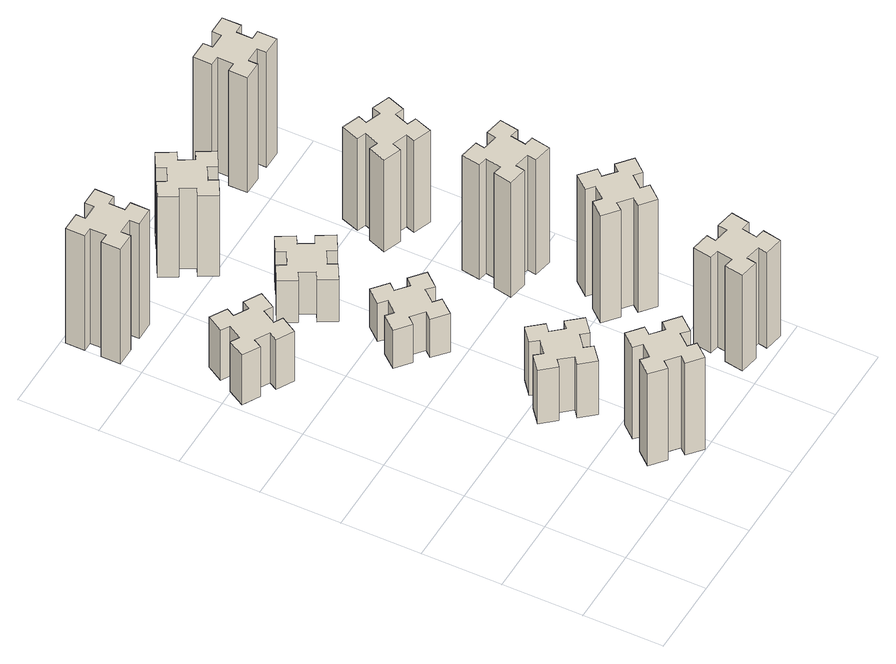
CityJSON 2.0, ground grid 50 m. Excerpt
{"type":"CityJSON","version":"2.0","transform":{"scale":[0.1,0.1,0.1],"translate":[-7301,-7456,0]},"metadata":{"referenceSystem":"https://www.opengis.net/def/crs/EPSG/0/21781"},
"CityObjects":{
"building1":{"type":"Building","attributes":{"class":"1000","function":"1000","usage":"1000","yearOfConstruction":2016,"roofType":"1000","measuredHeight":72,"storeysAboveGround":30,"storeysBelowGround":0},"geometry":[{"type":"Solid","lod":"1","boundaries":[[[[0,1,2,3,4,5,6,7,8,9,10,11,12,13,14,15,16,17,18,19]],[[17,16,20,21]],[[16,15,22,20]],[[15,14,23,22]],[[14,13,24,23]],[[13,12,25,24]],[[12,11,26,25]],[[11,10,27,26]],[[10,9,28,27]],[[9,8,29,28]],[[8,7,30,29]],[[7,6,31,30]],[[6,5,32,31]],[[5,4,33,32]],[[4,3,34,33]],[[3,2,35,34]],[[2,1,36,35]],[[1,0,37,36]],[[0,19,38,37]],[[19,18,39,38]],[[18,17,21,39]],[[24,25,26,27,28,29,30,31,32,33,34,35,36,37,38,39,21,20,22,23]]]]}]},
"building2":{"type":"Building","attributes":{"class":"1000","function":"1000","usage":"1000","yearOfConstruction":2016,"roofType":"1000","measuredHeight":39,"storeysAboveGround":30,"storeysBelowGround":0},"geometry":[{"type":"Solid","lod":"1","boundaries":[[[[40,41,42,43,44,45,46,47,48,49,50,51,52,53,54,55,56,57,58,59]],[[57,56,60,61]],[[56,55,62,60]],[[55,54,63,62]],[[54,53,64,63]],[[53,52,65,64]],[[52,51,66,65]],[[51,50,67,66]],[[50,49,68,67]],[[49,48,69,68]],[[48,47,70,69]],[[47,46,71,70]],[[46,45,72,71]],[[45,44,73,72]],[[44,43,74,73]],[[43,42,75,74]],[[42,41,76,75]],[[41,40,77,76]],[[40,59,78,77]],[[59,58,79,78]],[[58,57,61,79]],[[64,65,66,67,68,69,70,71,72,73,74,75,76,77,78,79,61,60,62,63]]]]}]},
"building3":{"type":"Building","attributes":{"class":"1000","function":"1000","usage":"1000","yearOfConstruction":2016,"roofType":"1000","measuredHeight":90,"storeysAboveGround":30,"storeysBelowGround":0},"geometry":[{"type":"Solid","lod":"1","boundaries":[[[[80,81,82,83,84,85,86,87,88,89,90,91,92,93,94,95,96,97,98,99]],[[97,96,100,101]],[[96,95,102,100]],[[95,94,103,102]],[[94,93,104,103]],[[93,92,105,104]],[[92,91,106,105]],[[91,90,107,106]],[[90,89,108,107]],[[89,88,109,108]],[[88,87,110,109]],[[87,86,111,110]],[[86,85,112,111]],[[85,84,113,112]],[[84,83,114,113]],[[83,82,115,114]],[[82,81,116,115]],[[81,80,117,116]],[[80,99,118,117]],[[99,98,119,118]],[[98,97,101,119]],[[104,105,106,107,108,109,110,111,112,113,114,115,116,117,118,119,101,100,102,103]]]]}]},
"building4":{"type":"Building","attributes":{"class":"1000","function":"1000","usage":"1000","yearOfConstruction":2016,"roofType":"1000","measuredHeight":42,"storeysAboveGround":30,"storeysBelowGround":0},"geometry":[{"type":"Solid","lod":"1","boundaries":[[[[120,121,122,123,124,125,126,127,128,129,130,131,132,133,134,135,136,137,138,139]],[[137,136,140,141]],[[136,135,142,140]],[[135,134,143,142]],[[134,133,144,143]],[[133,132,145,144]],[[132,131,146,145]],[[131,130,147,146]],[[130,129,148,147]],[[129,128,149,148]],[[128,127,150,149]],[[127,126,151,150]],[[126,125,152,151]],[[125,124,153,152]],[[124,123,154,153]],[[123,122,155,154]],[[122,121,156,155]],[[121,120,157,156]],[[120,139,158,157]],[[139,138,159,158]],[[138,137,141,159]],[[144,145,146,147,148,149,150,151,152,153,154,155,156,157,158,159,141,140,142,143]]]]}]},
"building5":{"type":"Building","attributes":{"class":"1000","function":"1000","usage":"1000","yearOfConstruction":2016,"roofType":"1000","measuredHeight":30,"storeysAboveGround":30,"storeysBelowGround":0},"geometry":[{"type":"Solid","lod":"1","boundaries":[[[[160,161,162,163,164,165,166,167,168,169,170,171,172,173,174,175,176,177,178,179]],[[177,176,180,181]],[[176,175,182,180]],[[175,174,183,182]],[[174,173,184,183]],[[173,172,185,184]],[[172,171,186,185]],[[171,170,187,186]],[[170,169,188,187]],[[169,168,189,188]],[[168,167,190,189]],[[167,166,191,190]],[[166,165,192,191]],[[165,164,193,192]],[[164,163,194,193]],[[163,162,195,194]],[[162,161,196,195]],[[161,160,197,196]],[[160,179,198,197]],[[179,178,199,198]],[[178,177,181,199]],[[184,185,186,187,188,189,190,191,192,193,194,195,196,197,198,199,181,180,182,183]]]]}]},
"building6":{"type":"Building","attributes":{"class":"1000","function":"1000","usage":"1000","yearOfConstruction":2016,"roofType":"1000","measuredHeight":33,"storeysAboveGround":30,"storeysBelowGround":0},"geometry":[{"type":"Solid","lod":"1","boundaries":[[[[200,201,202,203,204,205,206,207,208,209,210,211,212,213,214,215,216,217,218,219]],[[217,216,220,221]],[[216,215,222,220]],[[215,214,223,222]],[[214,213,224,223]],[[213,212,225,224]],[[212,211,226,225]],[[211,210,227,226]],[[210,209,228,227]],[[209,208,229,228]],[[208,207,230,229]],[[207,206,231,230]],[[206,205,232,231]],[[205,204,233,232]],[[204,203,234,233]],[[203,202,235,234]],[[202,201,236,235]],[[201,200,237,236]],[[200,219,238,237]],[[219,218,239,238]],[[218,217,221,239]],[[224,225,226,227,228,229,230,231,232,233,234,235,236,237,238,239,221,220,222,223]]]]}]},
"building7":{"type":"Building","attributes":{"class":"1000","function":"1000","usage":"1000","yearOfConstruction":2016,"roofType":"1000","measuredHeight":75,"storeysAboveGround":30,"storeysBelowGround":0},"geometry":[{"type":"Solid","lod":"1","boundaries":[[[[240,241,242,243,244,245,246,247,248,249,250,251,252,253,254,255,256,257,258,259]],[[257,256,260,261]],[[256,255,262,260]],[[255,254,263,262]],[[254,253,264,263]],[[253,252,265,264]],[[252,251,266,265]],[[251,250,267,266]],[[250,249,268,267]],[[249,248,269,268]],[[248,247,270,269]],[[247,246,271,270]],[[246,245,272,271]],[[245,244,273,272]],[[244,243,274,273]],[[243,242,275,274]],[[242,241,276,275]],[[241,240,277,276]],[[240,259,278,277]],[[259,258,279,278]],[[258,257,261,279]],[[264,265,266,267,268,269,270,271,272,273,274,275,276,277,278,279,261,260,262,263]]]]}]},
"building8":{"type":"Building","attributes":{"class":"1000","function":"1000","usage":"1000","yearOfConstruction":2016,"roofType":"1000","measuredHeight":63,"storeysAboveGround":30,"storeysBelowGround":0},"geometry":[{"type":"Solid","lod":"1","boundaries":[[[[280,281,282,283,284,285,286,287,288,289,290,291,292,293,294,295,296,297,298,299]],[[297,296,300,301]],[[296,295,302,300]],[[295,294,303,302]],[[294,293,304,303]],[[293,292,305,304]],[[292,291,306,305]],[[291,290,307,306]],[[290,289,308,307]],[[289,288,309,308]],[[288,287,310,309]],[[287,286,311,310]],[[286,285,312,311]],[[285,284,313,312]],[[284,283,314,313]],[[283,282,315,314]],[[282,281,316,315]],[[281,280,317,316]],[[280,299,318,317]],[[299,298,319,318]],[[298,297,301,319]],[[304,305,306,307,308,309,310,311,312,313,314,315,316,317,318,319,301,300,302,303]]]]}]},
"building9":{"type":"Building","attributes":{"class":"1000","function":"1000","usage":"1000","yearOfConstruction":2016,"roofType":"1000","measuredHeight":84,"storeysAboveGround":30,"storeysBelowGround":0},"geometry":[{"type":"Solid","lod":"1","boundaries":[[[[320,321,322,323,324,325,326,327,328,329,330,331,332,333,334,335,336,337,338,339]],[[337,336,340,341]],[[336,335,342,340]],[[335,334,343,342]],[[334,333,344,343]],[[333,332,345,344]],[[332,331,346,345]],[[331,330,347,346]],[[330,329,348,347]],[[329,328,349,348]],[[328,327,350,349]],[[327,326,351,350]],[[326,325,352,351]],[[325,324,353,352]],[[324,323,354,353]],[[323,322,355,354]],[[322,321,356,355]],[[321,320,357,356]],[[320,339,358,357]],[[339,338,359,358]],[[338,337,341,359]],[[344,345,346,347,348,349,350,351,352,353,354,355,356,357,358,359,341,340,342,343]]]]}]},
"building10":{"type":"Building","attributes":{"class":"1000","function":"1000","usage":"1000","yearOfConstruction":2016,"roofType":"1000","measuredHeight":90,"storeysAboveGround":30,"storeysBelowGround":0},"geometry":[{"type":"Solid","lod":"1","boundaries":[[[[360,361,362,363,364,365,366,367,368,369,370,371,372,373,374,375,376,377,378,379]],[[377,376,380,381]],[[376,375,382,380]],[[375,374,383,382]],[[374,373,384,383]],[[373,372,385,384]],[[372,371,386,385]],[[371,370,387,386]],[[370,369,388,387]],[[369,368,389,388]],[[368,367,390,389]],[[367,366,391,390]],[[366,365,392,391]],[[365,364,393,392]],[[364,363,394,393]],[[363,362,395,394]],[[362,361,396,395]],[[361,360,397,396]],[[360,379,398,397]],[[379,378,399,398]],[[378,377,381,399]],[[384,385,386,387,388,389,390,391,392,393,394,395,396,397,398,399,381,380,382,383]]]]}]},
"building11":{"type":"Building","attributes":{"class":"1000","function":"1000","usage":"1000","yearOfConstruction":2016,"roofType":"1000","measuredHeight":72,"storeysAboveGround":30,"storeysBelowGround":0},"geometry":[{"type":"Solid","lod":"1","boundaries":[[[[400,401,402,403,404,405,406,407,408,409,410,411,412,413,414,415,416,417,418,419]],[[417,416,420,421]],[[416,415,422,420]],[[415,414,423,422]],[[414,413,424,423]],[[413,412,425,424]],[[412,411,426,425]],[[411,410,427,426]],[[410,409,428,427]],[[409,408,429,428]],[[408,407,430,429]],[[407,406,431,430]],[[406,405,432,431]],[[405,404,433,432]],[[404,403,434,433]],[[403,402,435,434]],[[402,401,436,435]],[[401,400,437,436]],[[400,419,438,437]],[[419,418,439,438]],[[418,417,421,439]],[[424,425,426,427,428,429,430,431,432,433,434,435,436,437,438,439,421,420,422,423]]]]}]},
"building12":{"type":"Building","attributes":{"class":"1000","function":"1000","usage":"1000","yearOfConstruction":2016,"roofType":"1000","measuredHeight":90,"storeysAboveGround":30,"storeysBelowGround":0},"geometry":[{"type":"Solid","lod":"1","boundaries":[[[[440,441,442,443,444,445,446,447,448,449,450,451,452,453,454,455,456,457,458,459]],[[457,456,460,461]],[[456,455,462,460]],[[455,454,463,462]],[[454,453,464,463]],[[453,452,465,464]],[[452,451,466,465]],[[451,450,467,466]],[[450,449,468,467]],[[449,448,469,468]],[[448,447,470,469]],[[447,446,471,470]],[[446,445,472,471]],[[445,444,473,472]],[[444,443,474,473]],[[443,442,475,474]],[[442,441,476,475]],[[441,440,477,476]],[[440,459,478,477]],[[459,458,479,478]],[[458,457,461,479]],[[464,465,466,467,468,469,470,471,472,473,474,475,476,477,478,479,461,460,462,463]]]]}]}
},
"vertices":[
[806,193,0],[883,129,0],[844,83,0],[936,6,0],[1013,98,0],[967,136,0],[1032,213,0],[1078,174,0],[1155,266,0],[1063,343,0],[1024,297,0],[948,362,0],[986,408,0],[894,485,0],[817,393,0],[863,354,0],[799,278,0],[753,316,0],[676,224,0],[768,147,0],[799,278,720],[753,316,720],[863,354,720],[817,393,720],[894,485,720],[986,408,720],[948,362,720],[1024,297,720],[1063,343,720],[1155,266,720],[1078,174,720],[1032,213,720],[967,136,720],[1013,98,720],[936,6,720],[844,83,720],[883,129,720],[806,193,720],[768,147,720],[676,224,720],
[346,2367,0],[396,2454,0],[448,2424,0],[508,2528,0],[404,2588,0],[374,2536,0],[287,2586,0],[317,2638,0],[213,2698,0],[153,2594,0],[205,2564,0],[155,2477,0],[103,2507,0],[43,2403,0],[147,2343,0],[177,2395,0],[264,2345,0],[234,2293,0],[338,2233,0],[398,2337,0],[264,2345,390],[234,2293,390],[177,2395,390],[147,2343,390],[43,2403,390],[103,2507,390],[155,2477,390],[205,2564,390],[153,2594,390],[213,2698,390],[317,2638,390],[287,2586,390],[374,2536,390],[404,2588,390],[508,2528,390],[448,2424,390],[396,2454,390],[346,2367,390],[398,2337,390],[338,2233,390],
[285,3255,0],[285,3355,0],[345,3355,0],[345,3475,0],[225,3475,0],[225,3415,0],[125,3415,0],[125,3475,0],[5,3475,0],[5,3355,0],[65,3355,0],[65,3255,0],[5,3255,0],[5,3135,0],[125,3135,0],[125,3195,0],[225,3195,0],[225,3135,0],[345,3135,0],[345,3255,0],[225,3195,900],[225,3135,900],[125,3195,900],[125,3135,900],[5,3135,900],[5,3255,900],[65,3255,900],[65,3355,900],[5,3355,900],[5,3475,900],[125,3475,900],[125,3415,900],[225,3415,900],[225,3475,900],[345,3475,900],[345,3355,900],[285,3355,900],[285,3255,900],[345,3255,900],[345,3135,900],
[883,1002,0],[806,937,0],[768,983,0],[676,906,0],[753,814,0],[799,853,0],[863,776,0],[817,738,0],[894,646,0],[986,723,0],[948,769,0],[1024,833,0],[1063,787,0],[1155,864,0],[1078,956,0],[1032,918,0],[967,994,0],[1013,1033,0],[936,1125,0],[844,1048,0],[967,994,420],[1013,1033,420],[1032,918,420],[1078,956,420],[1155,864,420],[1063,787,420],[1024,833,420],[948,769,420],[986,723,420],[894,646,420],[817,738,420],[863,776,420],[799,853,420],[753,814,420],[676,906,420],[768,983,420],[806,937,420],[883,1002,420],[844,1048,420],[936,1125,420],
[1024,1877,0],[948,1942,0],[986,1988,0],[894,2065,0],[817,1973,0],[863,1934,0],[799,1858,0],[753,1896,0],[676,1804,0],[768,1727,0],[806,1773,0],[883,1709,0],[844,1663,0],[936,1586,0],[1013,1678,0],[967,1716,0],[1032,1793,0],[1078,1754,0],[1155,1846,0],[1063,1923,0],[1032,1793,300],[1078,1754,300],[967,1716,300],[1013,1678,300],[936,1586,300],[844,1663,300],[883,1709,300],[806,1773,300],[768,1727,300],[676,1804,300],[753,1896,300],[799,1858,300],[863,1934,300],[817,1973,300],[894,2065,300],[986,1988,300],[948,1942,300],[1024,1877,300],[1063,1923,300],[1155,1846,300],
[795,2454,0],[845,2367,0],[793,2337,0],[853,2233,0],[957,2293,0],[927,2345,0],[1014,2395,0],[1044,2343,0],[1148,2403,0],[1088,2507,0],[1036,2477,0],[986,2564,0],[1038,2594,0],[978,2698,0],[874,2638,0],[904,2586,0],[817,2536,0],[787,2588,0],[683,2528,0],[743,2424,0],[817,2536,330],[787,2588,330],[904,2586,330],[874,2638,330],[978,2698,330],[1038,2594,330],[986,2564,330],[1036,2477,330],[1088,2507,330],[1148,2403,330],[1044,2343,330],[1014,2395,330],[927,2345,330],[957,2293,330],[853,2233,330],[793,2337,330],[845,2367,330],[795,2454,330],[743,2424,330],[683,2528,330],
[1824,345,0],[1725,362,0],[1736,421,0],[1617,442,0],[1597,324,0],[1656,314,0],[1638,215,0],[1579,226,0],[1558,107,0],[1677,87,0],[1687,146,0],[1785,128,0],[1775,69,0],[1893,48,0],[1914,167,0],[1855,177,0],[1872,275,0],[1931,265,0],[1952,383,0],[1834,404,0],[1872,275,750],[1931,265,750],[1855,177,750],[1914,167,750],[1893,48,750],[1775,69,750],[1785,128,750],[1687,146,750],[1677,87,750],[1558,107,750],[1579,226,750],[1638,215,750],[1656,314,750],[1597,324,750],[1617,442,750],[1736,421,750],[1725,362,750],[1824,345,750],[1834,404,750],[1952,383,750],
[1036,3217,0],[986,3304,0],[1038,3334,0],[978,3438,0],[874,3378,0],[904,3326,0],[817,3276,0],[787,3328,0],[683,3268,0],[743,3164,0],[795,3194,0],[845,3107,0],[793,3077,0],[853,2973,0],[957,3033,0],[927,3085,0],[1014,3135,0],[1044,3083,0],[1148,3143,0],[1088,3247,0],[1014,3135,630],[1044,3083,630],[927,3085,630],[957,3033,630],[853,2973,630],[793,3077,630],[845,3107,630],[795,3194,630],[743,3164,630],[683,3268,630],[787,3328,630],[817,3276,630],[904,3326,630],[874,3378,630],[978,3438,630],[1038,3334,630],[986,3304,630],[1036,3217,630],[1088,3247,630],[1148,3143,630],
[1807,876,0],[1872,953,0],[1918,914,0],[1995,1006,0],[1903,1083,0],[1864,1037,0],[1788,1102,0],[1826,1148,0],[1734,1225,0],[1657,1133,0],[1703,1094,0],[1639,1018,0],[1593,1056,0],[1516,964,0],[1608,887,0],[1646,933,0],[1723,869,0],[1684,823,0],[1776,746,0],[1853,838,0],[1723,869,840],[1684,823,840],[1646,933,840],[1608,887,840],[1516,964,840],[1593,1056,840],[1639,1018,840],[1703,1094,840],[1657,1133,840],[1734,1225,840],[1826,1148,840],[1788,1102,840],[1864,1037,840],[1903,1083,840],[1995,1006,840],[1918,914,840],[1872,953,840],[1807,876,840],[1853,838,840],[1776,746,840],
[1587,1526,0],[1685,1508,0],[1675,1449,0],[1793,1428,0],[1814,1547,0],[1755,1557,0],[1772,1655,0],[1831,1645,0],[1852,1763,0],[1734,1784,0],[1724,1725,0],[1625,1742,0],[1636,1801,0],[1517,1822,0],[1497,1704,0],[1556,1694,0],[1538,1595,0],[1479,1606,0],[1458,1487,0],[1577,1467,0],[1538,1595,900],[1479,1606,900],[1556,1694,900],[1497,1704,900],[1517,1822,900],[1636,1801,900],[1625,1742,900],[1724,1725,900],[1734,1784,900],[1852,1763,900],[1831,1645,900],[1772,1655,900],[1755,1557,900],[1814,1547,900],[1793,1428,900],[1675,1449,900],[1685,1508,900],[1587,1526,900],[1577,1467,900],[1458,1487,900],
[1740,2452,0],[1646,2486,0],[1667,2542,0],[1554,2583,0],[1513,2470,0],[1569,2450,0],[1535,2356,0],[1479,2377,0],[1437,2264,0],[1550,2223,0],[1571,2279,0],[1665,2245,0],[1644,2189,0],[1757,2147,0],[1798,2260,0],[1742,2281,0],[1776,2375,0],[1832,2354,0],[1873,2467,0],[1760,2508,0],[1776,2375,720],[1832,2354,720],[1742,2281,720],[1798,2260,720],[1757,2147,720],[1644,2189,720],[1665,2245,720],[1571,2279,720],[1550,2223,720],[1437,2264,720],[1479,2377,720],[1535,2356,720],[1569,2450,720],[1513,2470,720],[1554,2583,720],[1667,2542,720],[1646,2486,720],[1740,2452,720],[1760,2508,720],[1873,2467,720],
[1605,3195,0],[1705,3195,0],[1705,3135,0],[1825,3135,0],[1825,3255,0],[1765,3255,0],[1765,3355,0],[1825,3355,0],[1825,3475,0],[1705,3475,0],[1705,3415,0],[1605,3415,0],[1605,3475,0],[1485,3475,0],[1485,3355,0],[1545,3355,0],[1545,3255,0],[1485,3255,0],[1485,3135,0],[1605,3135,0],[1545,3255,900],[1485,3255,900],[1545,3355,900],[1485,3355,900],[1485,3475,900],[1605,3475,900],[1605,3415,900],[1705,3415,900],[1705,3475,900],[1825,3475,900],[1825,3355,900],[1765,3355,900],[1765,3255,900],[1825,3255,900],[1825,3135,900],[1705,3135,900],[1705,3195,900],[1605,3195,900],[1605,3135,900],[1485,3135,900]
]}
